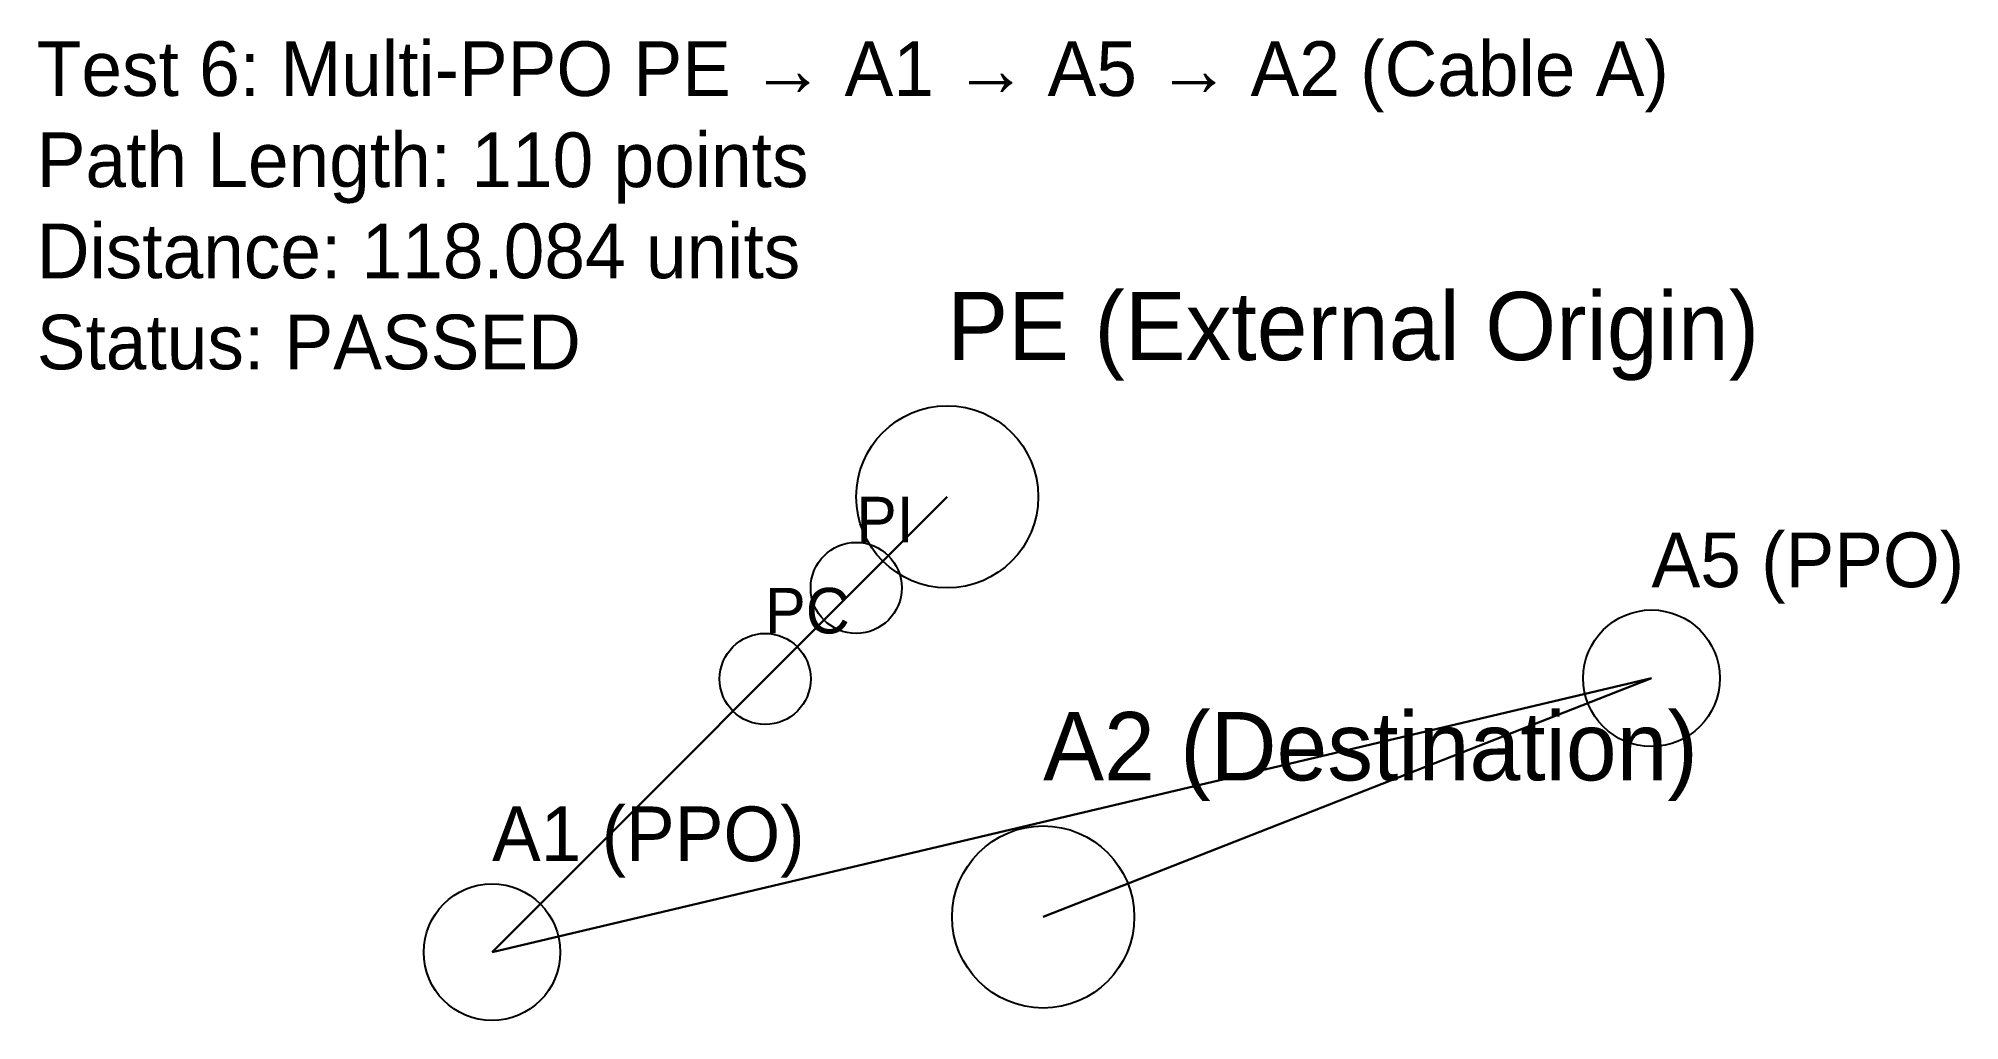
# Model space of a CAD drawing. Header units: metres. Extents: x 160.9 to 203.1, y 11 to 32.6.
import ezdxf

# ---------------------------------------------------------------- set-up
doc = ezdxf.new("R2010")
doc.units = ezdxf.units.M
for name, color, linetype in [('DESTINATION', 1, 'Continuous'), ('EXTERNAL_POINTS', 6, 'Continuous'), ('LABELS', 7, 'Continuous'), ('ORIGIN', 3, 'Continuous'), ('PATH_LINE', 5, 'Continuous'), ('PPO_POINTS', 2, 'Continuous')]:
    doc.layers.add(name, color=color, linetype=linetype)

msp = doc.modelspace()

# ---------------------------------------------------------------- linework, layer by layer
at = {"layer": 'DESTINATION'}
msp.add_circle((182.946, 13.304, 157.295), 2, dxfattribs=at)
at = {"layer": 'EXTERNAL_POINTS'}
for centre in [(178.839, 20.53, 164.634), (176.839, 18.53, 162.634)]:
    msp.add_circle(centre, 1, dxfattribs=at)
at = {"layer": 'ORIGIN'}
msp.add_circle((180.839, 22.53, 166.634), 2, dxfattribs=at)
at = {"layer": 'PATH_LINE', "lineweight": 30}
for p, q in [((180.839, 22.53, 166.634), (170.839, 12.53, 156.634)), ((170.839, 12.53, 156.634), (196.31, 18.545, 153.799)), ((196.31, 18.545, 153.799), (182.946, 13.304, 157.295))]:
    msp.add_line(p, q, dxfattribs=at)
at = {"layer": 'PPO_POINTS'}
for centre in [(196.31, 18.545, 153.799), (170.839, 12.53, 156.634)]:
    msp.add_circle(centre, 1.5, dxfattribs=at)

# ---------------------------------------------------------------- texts
at = {"layer": 'LABELS'}
for s, height, p in [('PE (External Origin)', 1.5, (180.839, 25.53, 166.634)), ('PI', 1, (178.839, 21.53, 164.634)), ('A5 (PPO)', 1.2, (196.31, 20.545, 153.799)), ('PC', 1, (176.839, 19.53, 162.634)), ('A2 (Destination)', 1.5, (182.946, 16.304, 157.295)), ('A1 (PPO)', 1.2, (170.839, 14.53, 156.634))]:
    msp.add_text(s, height=height, dxfattribs=at).set_placement(p)
at = {"layer": 'LABELS', "insert": (160.839, 32.53, 166.634), "char_height": 1.2, "attachment_point": 1}
msp.add_mtext('Test 6: Multi-PPO PE → A1 → A5 → A2 (Cable A)\\PPath Length: 110 points\\PDistance: 118.084 units\\PStatus: PASSED', dxfattribs=at)

doc.saveas('drawing.dxf')
